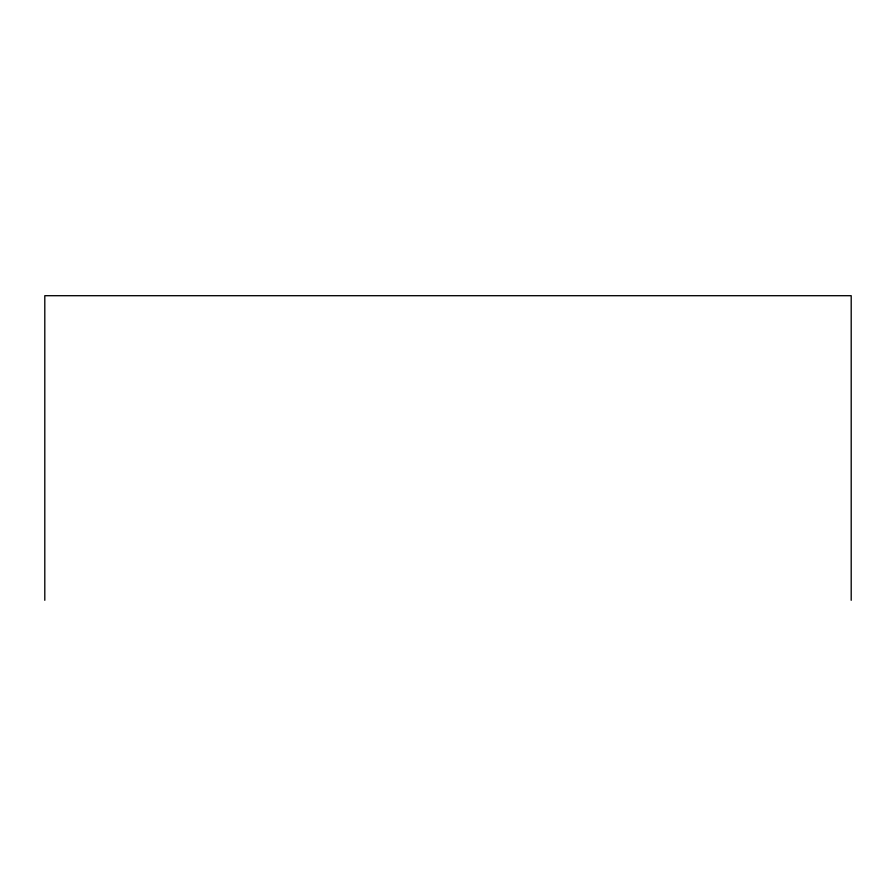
<?xml version="1.0" encoding="UTF-8"?>
<svg xmlns="http://www.w3.org/2000/svg" width="896" height="896" viewBox="0 0 896 896"><rect width="100%" height="100%" fill="white"/><g stroke="black" fill="none" stroke-linecap="round" stroke-linejoin="round"><path stroke-width="1.34" d="M851.2 600.298L851.2 295.702L44.8 295.702L44.8 600.298"/></g></svg>
